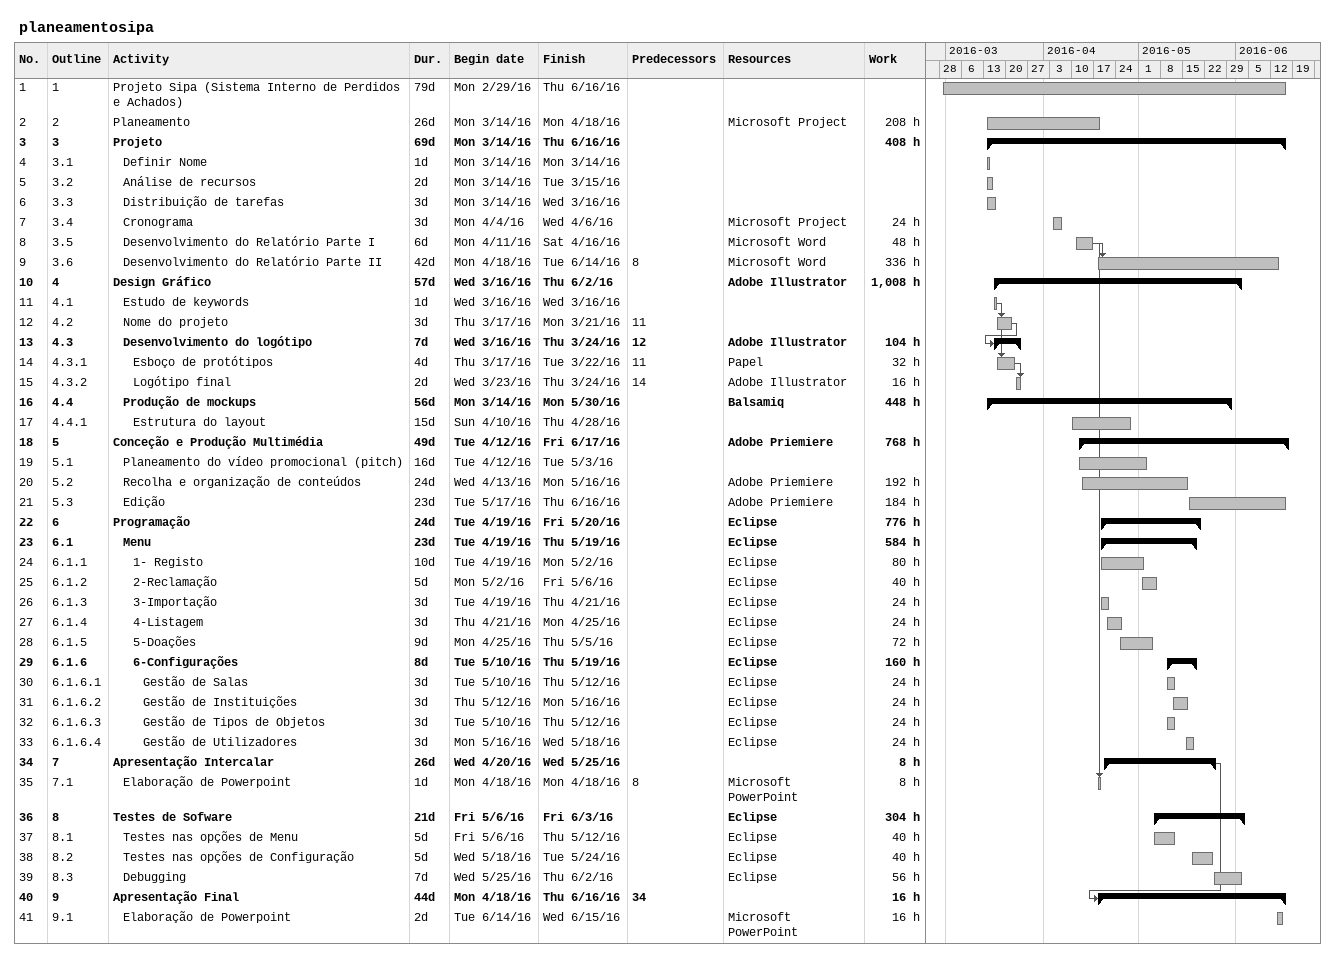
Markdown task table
planeamentosipa

| ID | WBS | Task | Duration | Start | Finish | Predecessors | Resources | Work (h) |
|---|---|---|---|---|---|---|---|---|
| 1 | 1 | Projeto Sipa (Sistema Interno de Perdidos e Achados) | 79d | 2016-02-29 | 2016-06-16 |  |  |  |
| 2 | 2 | Planeamento | 26d | 2016-03-14 | 2016-04-18 |  | Microsoft Project | 208 |
| 3 | 3 | **Projeto** | 69d | 2016-03-14 | 2016-06-16 |  |  | 408 |
| 4 | 3.1 | Definir Nome | 1d | 2016-03-14 | 2016-03-14 |  |  |  |
| 5 | 3.2 | Análise de recursos | 2d | 2016-03-14 | 2016-03-15 |  |  |  |
| 6 | 3.3 | Distribuição de tarefas | 3d | 2016-03-14 | 2016-03-16 |  |  |  |
| 7 | 3.4 | Cronograma | 3d | 2016-04-04 | 2016-04-06 |  | Microsoft Project | 24 |
| 8 | 3.5 | Desenvolvimento do Relatório Parte I | 6d | 2016-04-11 | 2016-04-16 |  | Microsoft Word | 48 |
| 9 | 3.6 | Desenvolvimento do Relatório Parte II | 42d | 2016-04-18 | 2016-06-14 | 8 | Microsoft Word | 336 |
| 10 | 4 | **Design Gráfico** | 57d | 2016-03-16 | 2016-06-02 |  | Adobe Illustrator | 1008 |
| 11 | 4.1 | Estudo de keywords | 1d | 2016-03-16 | 2016-03-16 |  |  |  |
| 12 | 4.2 | Nome do projeto | 3d | 2016-03-17 | 2016-03-21 | 11 |  |  |
| 13 | 4.3 | **Desenvolvimento do logótipo** | 7d | 2016-03-16 | 2016-03-24 | 12 | Adobe Illustrator | 104 |
| 14 | 4.3.1 | Esboço de protótipos | 4d | 2016-03-17 | 2016-03-22 | 11 | Papel | 32 |
| 15 | 4.3.2 | Logótipo final | 2d | 2016-03-23 | 2016-03-24 | 14 | Adobe Illustrator | 16 |
| 16 | 4.4 | **Produção de mockups** | 56d | 2016-03-14 | 2016-05-30 |  | Balsamiq | 448 |
| 17 | 4.4.1 | Estrutura do layout | 15d | 2016-04-10 | 2016-04-28 |  |  |  |
| 18 | 5 | **Conceção e Produção Multimédia** | 49d | 2016-04-12 | 2016-06-17 |  | Adobe Priemiere | 768 |
| 19 | 5.1 | Planeamento do vídeo promocional (pitch) | 16d | 2016-04-12 | 2016-05-03 |  |  |  |
| 20 | 5.2 | Recolha e organização de conteúdos | 24d | 2016-04-13 | 2016-05-16 |  | Adobe Priemiere | 192 |
| 21 | 5.3 | Edição | 23d | 2016-05-17 | 2016-06-16 |  | Adobe Priemiere | 184 |
| 22 | 6 | **Programação** | 24d | 2016-04-19 | 2016-05-20 |  | Eclipse | 776 |
| 23 | 6.1 | **Menu** | 23d | 2016-04-19 | 2016-05-19 |  | Eclipse | 584 |
| 24 | 6.1.1 | 1- Registo | 10d | 2016-04-19 | 2016-05-02 |  | Eclipse | 80 |
| 25 | 6.1.2 | 2-Reclamação | 5d | 2016-05-02 | 2016-05-06 |  | Eclipse | 40 |
| 26 | 6.1.3 | 3-Importação | 3d | 2016-04-19 | 2016-04-21 |  | Eclipse | 24 |
| 27 | 6.1.4 | 4-Listagem | 3d | 2016-04-21 | 2016-04-25 |  | Eclipse | 24 |
| 28 | 6.1.5 | 5-Doações | 9d | 2016-04-25 | 2016-05-05 |  | Eclipse | 72 |
| 29 | 6.1.6 | **6-Configurações** | 8d | 2016-05-10 | 2016-05-19 |  | Eclipse | 160 |
| 30 | 6.1.6.1 | Gestão de Salas | 3d | 2016-05-10 | 2016-05-12 |  | Eclipse | 24 |
| 31 | 6.1.6.2 | Gestão de Instituições | 3d | 2016-05-12 | 2016-05-16 |  | Eclipse | 24 |
| 32 | 6.1.6.3 | Gestão de Tipos de Objetos | 3d | 2016-05-10 | 2016-05-12 |  | Eclipse | 24 |
| 33 | 6.1.6.4 | Gestão de Utilizadores | 3d | 2016-05-16 | 2016-05-18 |  | Eclipse | 24 |
| 34 | 7 | **Apresentação Intercalar** | 26d | 2016-04-20 | 2016-05-25 |  |  | 8 |
| 35 | 7.1 | Elaboração de Powerpoint | 1d | 2016-04-18 | 2016-04-18 | 8 | Microsoft PowerPoint | 8 |
| 36 | 8 | **Testes de Sofware** | 21d | 2016-05-06 | 2016-06-03 |  | Eclipse | 304 |
| 37 | 8.1 | Testes nas opções de Menu | 5d | 2016-05-06 | 2016-05-12 |  | Eclipse | 40 |
| 38 | 8.2 | Testes nas opções de Configuração | 5d | 2016-05-18 | 2016-05-24 |  | Eclipse | 40 |
| 39 | 8.3 | Debugging | 7d | 2016-05-25 | 2016-06-02 |  | Eclipse | 56 |
| 40 | 9 | **Apresentação Final** | 44d | 2016-04-18 | 2016-06-16 | 34 |  | 16 |
| 41 | 9.1 | Elaboração de Powerpoint | 2d | 2016-06-14 | 2016-06-15 |  | Microsoft PowerPoint | 16 |
